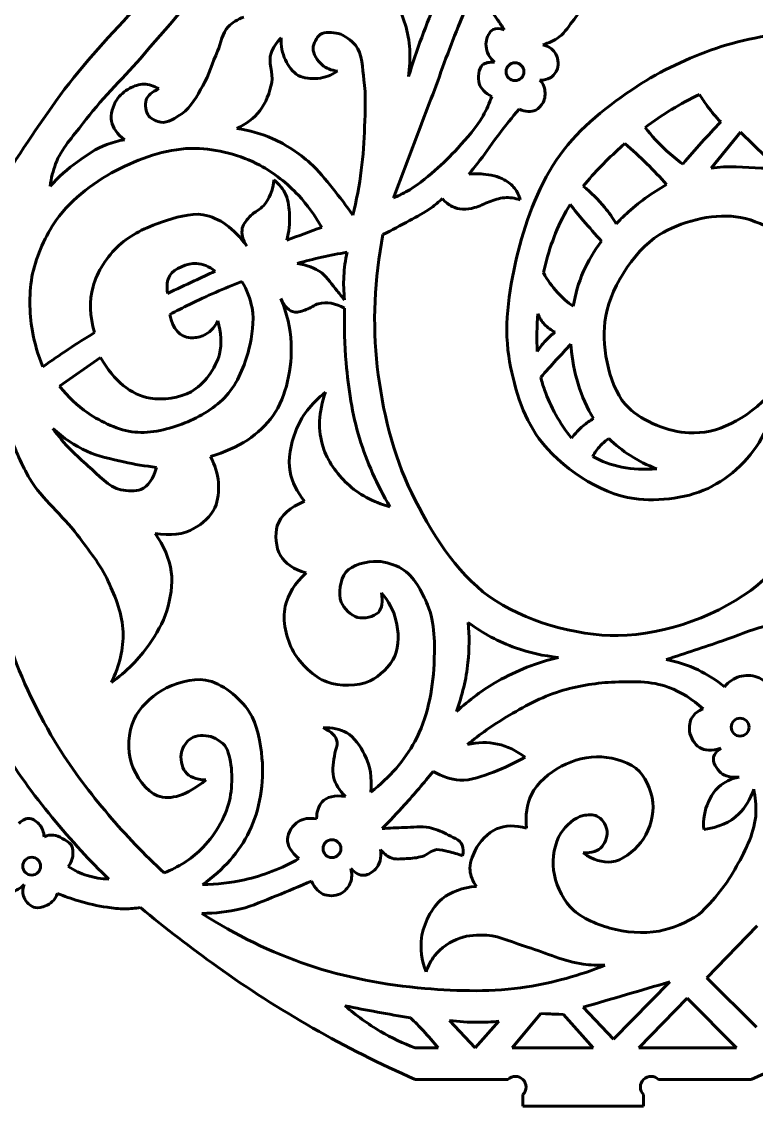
# Model space of a CAD drawing. Header units: millimetres. Extents: x -62 to 553, y -34 to 392.
# Drawn here: x 46.2 to 155.9, y 10.8 to 172.6 of the extents above; entities that cross this region are included whole.
import ezdxf

# ---------------------------------------------------------------- set-up
doc = ezdxf.new("R2010")
doc.units = ezdxf.units.MM
doc.linetypes.add('K5LT32768', pattern=[0])

msp = doc.modelspace()

# ---------------------------------------------------------------- linework, layer by layer
at = {"color": 30, "linetype": 'K5LT32768', "lineweight": 60, "true_color": 0xff8000}
for p, q in [((149.112, 150.772), (153.498, 156.121)), ((153.498, 156.121), (159.176, 150.627)), ((51.834, 118.22), (57.958, 122.524)), ((148.471, 29.96), (155.993, 37.698)), ((134.528, 20.803), (142.954, 29.347)), ((148.471, 29.96), (155.876, 22.572)), ((138.296, 19.492), (145.54, 26.944)), ((152.92, 19.492), (145.54, 26.944)), ((119.401, 19.492), (123.674, 24.609)), ((131.49, 19.492), (127.08, 24.491)), ((130.018, 25.567), (134.528, 20.803)), ((110.051, 23.602), (113.862, 19.492)), ((113.862, 19.492), (117.415, 23.469)), ((104.92, 19.492), (108.364, 19.492)), ((119.401, 19.492), (131.49, 19.492)), ((138.296, 19.492), (152.92, 19.492)), ((118.773, 14.783), (104.926, 14.783)), ((141.263, 14.783), (155.111, 14.783)), ((121.018, 10.783), (121.018, 12.538)), ((139.018, 10.783), (139.018, 12.538)), ((130.018, 10.783), (121.018, 10.783)), ((130.018, 10.783), (139.018, 10.783))]:
    msp.add_line(p, q, dxfattribs=at)
for centre in [(119.827, 165.168), (153.44, 67.36), (92.5, 49.23), (47.669, 46.619)]:
    msp.add_circle(centre, 1.333, dxfattribs=at)
for centre, start, end in [((119.896, 13.66), 315, 135), ((140.141, 13.66), 45, 225)]:
    msp.add_arc(centre, 1.588, start, end, dxfattribs=at)
for points, knots in [([(144.388, 283.534), (144.198, 276.957), (144.6, 270.485), (145.593, 264.117), (147.022, 254.958), (150.056, 245.892), (153.552, 237.288), (156.793, 229.312), (160.974, 221.602), (165.448, 214.234), (171.326, 204.554), (178.597, 195.674), (185.713, 186.831), (193.215, 177.509), (202.62, 169.609), (209.424, 159.838), (215.69, 150.84), (222.155, 141.192), (225.423, 130.876), (228.581, 120.91), (230.131, 109.503), (229.115, 99.125), (228.157, 89.343), (224.743, 79.168), (220.254, 70.327), (216.337, 62.612), (210.869, 55.328), (204.994, 48.914), (199.025, 42.396), (191.85, 36.772), (184.647, 31.602), (175.482, 25.024), (165.637, 19.418), (155.111, 14.783)], [0, 0, 0, 0, 1, 1, 1, 2, 2, 2, 3, 3, 3, 4, 4, 4, 5, 5, 5, 6, 6, 6, 7, 7, 7, 8, 8, 8, 9, 9, 9, 10, 10, 10, 11, 11, 11, 11]), ([(145.184, 248.238), (148.253, 239.037), (151.939, 230.151), (156.241, 221.58), (161.324, 211.453), (167.342, 201.617), (174.075, 192.517), (181.311, 182.739), (189.457, 173.638), (198.514, 165.216)], [0, 0, 0, 0, 1, 1, 1, 2, 2, 2, 3, 3, 3, 3]), ([(95.011, 212.946), (89.093, 203.607), (81.427, 195.362), (74.323, 186.831), (66.662, 177.631), (57.416, 169.609), (50.612, 159.838), (44.346, 150.84), (37.882, 141.192), (34.613, 130.876), (32.388, 123.854), (30.961, 116.116), (30.668, 108.527)], [0, 0, 0, 0, 1, 1, 1, 2, 2, 2, 3, 3, 3, 4, 4, 4, 4]), ([(97.224, 208.08), (94.794, 204.291), (92.228, 200.607), (89.525, 197.029), (85.257, 191.379), (80.316, 186.249), (75.7, 180.869), (71.77, 176.29), (67.864, 171.689), (63.892, 167.146), (61.043, 163.887), (57.871, 160.882), (55.289, 157.417), (53.852, 155.489), (52.069, 153.656), (51.244, 151.426), (50.853, 150.369), (50.58, 149.26), (50.425, 148.098)], [0, 0, 0, 0, 1, 1, 1, 2, 2, 2, 3, 3, 3, 4, 4, 4, 5, 5, 5, 6, 6, 6, 6]), ([(103.921, 164.432), (105.151, 168.373), (106.567, 172.237), (108.168, 176.023), (109.487, 179.143), (110.884, 182.249), (112.504, 185.225), (113.27, 186.634), (114.076, 188.021), (114.921, 189.389)], [0, 0, 0, 0, 1, 1, 1, 2, 2, 2, 3, 3, 3, 3]), ([(101.699, 146.336), (103.565, 151.246), (105.427, 156.157), (107.283, 161.07), (108.643, 164.667), (109.878, 168.316), (111.353, 171.864), (113.214, 176.339), (115.263, 180.735), (117.5, 185.052)], [0, 0, 0, 0, 1, 1, 1, 2, 2, 2, 3, 3, 3, 3]), ([(103.921, 164.432), (104.335, 167.208), (104.17, 169.813), (103.427, 172.247), (102.741, 174.492), (101.571, 176.972), (99.894, 178.545), (98.287, 180.052), (95.866, 181.227), (93.698, 181.618), (91.267, 182.056), (88.391, 181.464), (86.017, 180.542), (84.678, 180.022), (83.549, 178.861), (82.177, 178.443), (81.06, 178.103), (79.621, 177.57), (78.644, 177.982), (77.869, 178.309), (77.221, 178.992), (76.698, 180.03)], [0, 0, 0, 0, 1, 1, 1, 2, 2, 2, 3, 3, 3, 4, 4, 4, 5, 5, 5, 6, 6, 6, 7, 7, 7, 7]), ([(120.228, 173.844), (119.954, 174.854), (119.546, 175.78), (119.006, 176.622), (118.52, 177.377), (118.029, 178.452), (117.228, 178.684), (116.82, 178.802), (116.13, 178.933), (115.841, 178.684), (115.628, 178.5), (115.56, 178.05), (115.485, 177.724), (115.3, 176.917), (115.467, 175.976), (115.734, 175.199), (116.02, 174.366), (116.727, 173.68), (117.228, 172.923), (117.558, 172.425), (117.89, 171.927), (118.223, 171.43)], [0, 0, 0, 0, 1, 1, 1, 2, 2, 2, 3, 3, 3, 4, 4, 4, 5, 5, 5, 6, 6, 6, 7, 7, 7, 7]), ([(132.468, 175.098), (131.763, 175.309), (131.14, 175.331), (130.598, 175.164), (129.744, 174.899), (129.287, 173.7), (128.642, 172.959), (127.897, 172.102), (127.333, 171.02), (126.437, 170.363), (125.722, 169.839), (124.904, 169.448), (123.984, 169.19)], [0, 0, 0, 0, 1, 1, 1, 2, 2, 2, 3, 3, 3, 4, 4, 4, 4]), ([(66.657, 162.589), (65.635, 162.183), (65.003, 161.637), (64.762, 160.95), (64.528, 160.281), (64.714, 159.11), (65.172, 158.544), (65.55, 158.076), (66.358, 157.719), (66.964, 157.622), (67.98, 157.459), (69.19, 158.29), (70.088, 158.902), (71.468, 159.845), (72.344, 161.567), (73.211, 163.05), (74.149, 164.656), (74.67, 166.502), (75.413, 168.222), (75.937, 169.435), (76.122, 170.948), (77, 171.857), (77.616, 172.494), (78.402, 172.982), (79.361, 173.323)], [0, 0, 0, 0, 1, 1, 1, 2, 2, 2, 3, 3, 3, 4, 4, 4, 5, 5, 5, 6, 6, 6, 7, 7, 7, 8, 8, 8, 8]), ([(118.223, 171.43), (117.54, 171.661), (116.982, 171.673), (116.552, 171.466), (115.999, 171.199), (115.617, 170.237), (115.521, 169.581), (115.408, 168.814), (115.694, 167.807), (116.196, 167.163), (116.358, 166.957), (116.547, 166.767), (116.765, 166.594)], [0, 0, 0, 0, 1, 1, 1, 2, 2, 2, 3, 3, 3, 4, 4, 4, 4]), ([(198.514, 165.216), (194.829, 166.979), (191.05, 168.413), (187.178, 169.519), (183.22, 170.649), (179.104, 171.591), (175.012, 171.878), (171.161, 172.148), (167.212, 171.806), (163.362, 171.362), (158.793, 170.835), (154.129, 170.104), (149.795, 168.634), (145.694, 167.243), (141.619, 165.314), (137.997, 162.956), (133.764, 160.2), (129.501, 156.807), (126.568, 152.781), (123.549, 148.636), (121.578, 143.353), (120.301, 138.329), (119.028, 133.323), (118.126, 127.744), (118.9, 122.697), (119.543, 118.504), (120.949, 113.77), (123.398, 110.457), (126.559, 106.18), (132.415, 102.181), (137.628, 101.462), (141.281, 100.957), (145.995, 101.557), (149.278, 103.305), (152.517, 105.029), (155.898, 108.295), (157.242, 111.784), (157.9, 113.493), (158.244, 115.361), (158.274, 117.388)], [0, 0, 0, 0, 1, 1, 1, 2, 2, 2, 3, 3, 3, 4, 4, 4, 5, 5, 5, 6, 6, 6, 7, 7, 7, 8, 8, 8, 9, 9, 9, 10, 10, 10, 11, 11, 11, 12, 12, 12, 13, 13, 13, 13]), ([(84.929, 170.24), (84.212, 169.524), (83.703, 168.749), (83.401, 167.914), (82.928, 166.609), (83.759, 164.958), (83.503, 163.562), (83.232, 162.083), (82.632, 160.478), (81.711, 159.312), (80.85, 158.222), (79.707, 157.352), (78.28, 156.7)], [0, 0, 0, 0, 1, 1, 1, 2, 2, 2, 3, 3, 3, 4, 4, 4, 4]), ([(84.929, 170.24), (84.865, 169.011), (85.071, 167.908), (85.546, 166.931), (85.972, 166.056), (86.653, 165.069), (87.473, 164.61), (88.274, 164.162), (89.439, 164.079), (90.386, 164.166), (91.401, 164.259), (92.389, 164.621), (93.35, 165.252)], [0, 0, 0, 0, 1, 1, 1, 2, 2, 2, 3, 3, 3, 4, 4, 4, 4]), ([(93.35, 165.252), (92.401, 165.368), (91.627, 165.681), (91.028, 166.191), (90.354, 166.764), (89.633, 167.833), (89.67, 168.66), (89.701, 169.341), (90.205, 170.323), (90.757, 170.71), (91.398, 171.159), (92.624, 171.069), (93.448, 170.858), (94.392, 170.616), (95.364, 169.841), (95.992, 169.104), (97.072, 167.836), (97.022, 165.686), (97.276, 163.943), (97.608, 161.661), (97.449, 159.298), (97.375, 156.98), (97.305, 154.804), (97.161, 152.619), (96.881, 150.461), (96.588, 148.205), (96.168, 145.966), (95.621, 143.744)], [0, 0, 0, 0, 1, 1, 1, 2, 2, 2, 3, 3, 3, 4, 4, 4, 5, 5, 5, 6, 6, 6, 7, 7, 7, 8, 8, 8, 9, 9, 9, 9]), ([(123.984, 169.19), (124.823, 168.949), (125.427, 168.558), (125.797, 168.016), (126.216, 167.403), (126.4, 166.307), (126.153, 165.598), (125.979, 165.099), (125.55, 164.523), (125.086, 164.247), (124.665, 163.997), (124.156, 163.89), (123.557, 163.927)], [0, 0, 0, 0, 1, 1, 1, 2, 2, 2, 3, 3, 3, 4, 4, 4, 4]), ([(116.765, 166.594), (115.982, 166.632), (115.389, 166.49), (114.987, 166.167), (114.368, 165.67), (114.234, 164.188), (114.49, 163.394), (114.734, 162.635), (115.362, 161.995), (116.374, 161.473)], [0, 0, 0, 0, 1, 1, 1, 2, 2, 2, 3, 3, 3, 3]), ([(123.557, 163.927), (123.93, 163.476), (124.167, 163.002), (124.268, 162.505), (124.394, 161.888), (124.316, 161.096), (124.019, 160.549), (123.785, 160.116), (123.343, 159.661), (122.917, 159.447), (122.236, 159.103), (121.407, 159.151), (120.428, 159.589)], [0, 0, 0, 0, 1, 1, 1, 2, 2, 2, 3, 3, 3, 4, 4, 4, 4]), ([(61.536, 155.011), (60.423, 155.844), (59.775, 156.766), (59.591, 157.776), (59.413, 158.752), (59.794, 160.077), (60.359, 160.95), (60.81, 161.649), (61.554, 162.294), (62.304, 162.691), (62.933, 163.025), (63.706, 163.306), (64.404, 163.306), (65.158, 163.306), (65.909, 163.067), (66.657, 162.589)], [0, 0, 0, 0, 1, 1, 1, 2, 2, 2, 3, 3, 3, 4, 4, 4, 5, 5, 5, 5]), ([(116.374, 161.473), (116.009, 160.466), (115.57, 159.503), (115.059, 158.584), (114.072, 156.814), (112.651, 155.274), (111.28, 153.769), (110.205, 152.588), (109.06, 151.45), (107.848, 150.411), (106.493, 149.249), (105.09, 148.085), (103.527, 147.225), (102.935, 146.9), (102.326, 146.604), (101.699, 146.336)], [0, 0, 0, 0, 1, 1, 1, 2, 2, 2, 3, 3, 3, 4, 4, 4, 5, 5, 5, 5]), ([(150.544, 157.66), (149.844, 158.398), (149.191, 159.173), (148.586, 159.983), (148.155, 160.56), (147.748, 161.155), (147.366, 161.768)], [0, 0, 0, 0, 1, 1, 1, 2, 2, 2, 2]), ([(120.428, 159.589), (119.403, 158.366), (118.408, 157.122), (117.441, 155.855), (116.463, 154.574), (115.588, 153.214), (114.596, 151.944), (114.052, 151.246), (113.495, 150.559), (112.925, 149.881)], [0, 0, 0, 0, 1, 1, 1, 2, 2, 2, 3, 3, 3, 3]), ([(144.869, 151.388), (145.792, 152.476), (146.732, 153.549), (147.69, 154.607), (148.625, 155.639), (149.576, 156.657), (150.544, 157.66)], [0, 0, 0, 0, 1, 1, 1, 2, 2, 2, 2]), ([(78.28, 156.7), (80.178, 156.419), (81.97, 155.907), (83.657, 155.164), (85.666, 154.28), (87.595, 152.993), (89.238, 151.529), (90.491, 150.413), (91.546, 149.048), (92.618, 147.74), (93.672, 146.452), (94.674, 145.12), (95.621, 143.744)], [0, 0, 0, 0, 1, 1, 1, 2, 2, 2, 3, 3, 3, 4, 4, 4, 4]), ([(139.24, 156.859), (140.219, 155.604), (141.287, 154.444), (142.446, 153.379), (143.214, 152.673), (144.022, 152.01), (144.869, 151.388)], [0, 0, 0, 0, 1, 1, 1, 2, 2, 2, 2]), ([(90.965, 141.928), (89.991, 143.704), (88.83, 145.297), (87.494, 146.721), (85.845, 148.477), (83.834, 150.076), (81.73, 151.198), (78.862, 152.728), (75.314, 153.665), (72.108, 153.723), (68.391, 153.791), (64.327, 152.444), (60.961, 150.77), (57.352, 148.975), (53.644, 146.286), (51.339, 143.005), (49.717, 140.697), (48.404, 137.827), (47.814, 135.05), (47.232, 132.311), (47.289, 129.258), (47.774, 126.468), (48.089, 124.66), (48.613, 122.882), (49.346, 121.133)], [0, 0, 0, 0, 1, 1, 1, 2, 2, 2, 3, 3, 3, 4, 4, 4, 5, 5, 5, 6, 6, 6, 7, 7, 7, 8, 8, 8, 8]), ([(50.425, 148.098), (51.682, 149.459), (53.048, 150.671), (54.521, 151.734), (55.88, 152.714), (57.31, 153.709), (58.874, 154.294), (59.728, 154.613), (60.615, 154.852), (61.536, 155.011)], [0, 0, 0, 0, 1, 1, 1, 2, 2, 2, 3, 3, 3, 3]), ([(130.018, 148.074), (131.684, 150.153), (133.619, 152.081), (135.557, 153.841), (135.778, 154.041), (136.001, 154.24), (136.227, 154.437)], [0, 0, 0, 0, 1, 1, 1, 2, 2, 2, 2]), ([(136.227, 154.437), (137.365, 153.47), (138.464, 152.465), (139.526, 151.421), (140.539, 150.425), (141.517, 149.393), (142.461, 148.327)], [0, 0, 0, 0, 1, 1, 1, 2, 2, 2, 2]), ([(149.112, 150.772), (151.51, 151.178), (154.124, 150.908), (156.613, 150.772), (157.458, 150.726), (158.314, 150.681), (159.176, 150.627)], [0, 0, 0, 0, 1, 1, 1, 2, 2, 2, 2]), ([(79.785, 139.139), (79.162, 140.099), (78.94, 140.988), (79.118, 141.806), (79.267, 142.491), (79.889, 143.158), (80.404, 143.712), (80.944, 144.293), (81.8, 144.602), (82.309, 145.189), (83.184, 146.197), (83.686, 147.485), (83.815, 149.051)], [0, 0, 0, 0, 1, 1, 1, 2, 2, 2, 3, 3, 3, 4, 4, 4, 4]), ([(85.772, 140.007), (86.092, 141.275), (86.222, 142.52), (86.16, 143.767), (86.109, 144.772), (86.045, 145.874), (85.636, 146.768), (85.244, 147.626), (84.637, 148.377), (83.815, 149.051)], [0, 0, 0, 0, 1, 1, 1, 2, 2, 2, 3, 3, 3, 3]), ([(112.925, 149.881), (113.646, 149.958), (114.357, 149.962), (115.059, 149.892), (116.134, 149.785), (117.297, 149.589), (118.219, 149.053), (118.788, 148.722), (119.372, 148.287), (119.775, 147.769), (120.159, 147.275), (120.439, 146.698), (120.615, 146.04)], [0, 0, 0, 0, 1, 1, 1, 2, 2, 2, 3, 3, 3, 4, 4, 4, 4]), ([(130.018, 148.074), (131.203, 147.122), (132.271, 146.069), (133.22, 144.916), (133.851, 144.151), (134.429, 143.341), (134.955, 142.486)], [0, 0, 0, 0, 1, 1, 1, 2, 2, 2, 2]), ([(134.955, 142.486), (135.444, 143.001), (135.945, 143.493), (136.45, 143.959), (138.201, 145.573), (140.257, 147.107), (142.461, 148.327)], [0, 0, 0, 0, 1, 1, 1, 2, 2, 2, 2]), ([(100.119, 140.879), (101.453, 141.539), (102.77, 142.23), (104.07, 142.953), (105.169, 143.565), (106.32, 144.111), (107.33, 144.855), (107.906, 145.28), (108.458, 145.741), (108.984, 146.238)], [0, 0, 0, 0, 1, 1, 1, 2, 2, 2, 3, 3, 3, 3]), ([(120.615, 146.04), (119.814, 146.306), (119.024, 146.413), (118.244, 146.361), (117.477, 146.31), (116.715, 145.992), (115.972, 145.744), (115.234, 145.497), (114.551, 145.065), (113.799, 144.879), (113.215, 144.735), (112.589, 144.585), (111.997, 144.632), (111.48, 144.674), (110.932, 144.825), (110.466, 145.052), (109.909, 145.323), (109.415, 145.718), (108.984, 146.238)], [0, 0, 0, 0, 1, 1, 1, 2, 2, 2, 3, 3, 3, 4, 4, 4, 5, 5, 5, 6, 6, 6, 6]), ([(57.033, 126.226), (56.331, 128.681), (56.265, 130.968), (56.825, 133.089), (57.414, 135.322), (58.979, 137.631), (60.683, 139.234), (62.391, 140.84), (64.8, 141.948), (67.066, 142.712), (69.027, 143.372), (71.352, 144.138), (73.259, 143.807), (75.691, 143.385), (77.866, 141.829), (79.785, 139.139)], [0, 0, 0, 0, 1, 1, 1, 2, 2, 2, 3, 3, 3, 4, 4, 4, 5, 5, 5, 5]), ([(124.079, 135.184), (124.786, 138.416), (125.907, 141.587), (127.464, 144.344), (127.652, 144.678), (127.85, 145.008), (128.056, 145.336)], [0, 0, 0, 0, 1, 1, 1, 2, 2, 2, 2]), ([(128.056, 145.336), (128.697, 144.532), (129.351, 143.74), (130.018, 142.958), (130.906, 141.917), (131.817, 140.895), (132.751, 139.892)], [0, 0, 0, 0, 1, 1, 1, 2, 2, 2, 2]), ([(100.119, 140.879), (98.822, 134.181), (98.539, 127.596), (99.271, 121.125), (99.994, 114.736), (101.592, 108.028), (104.408, 102.289), (107.186, 96.627), (110.993, 90.415), (115.967, 86.878), (121.164, 83.18), (128.863, 80.959), (135.231, 81.027), (142.241, 81.102), (150.653, 84.144), (156.065, 88.59), (161.004, 92.647), (164.817, 99.377), (167.053, 105.571), (169.06, 111.134), (170.529, 117.791), (169.621, 123.551), (168.861, 128.376), (166.971, 134.091), (163.628, 137.536), (160.905, 140.341), (156.605, 143.047), (152.783, 143.529), (149.163, 143.985), (144.422, 142.767), (141.367, 140.818), (137.377, 138.272), (133.763, 132.478), (133.233, 127.832), (132.772, 123.791), (133.924, 117.775), (136.801, 114.989), (138.899, 112.957), (142.829, 111.42), (145.791, 111.279), (150.023, 111.078), (154.184, 113.114), (158.274, 117.388)], [0, 0, 0, 0, 1, 1, 1, 2, 2, 2, 3, 3, 3, 4, 4, 4, 5, 5, 5, 6, 6, 6, 7, 7, 7, 8, 8, 8, 9, 9, 9, 10, 10, 10, 11, 11, 11, 12, 12, 12, 13, 13, 13, 14, 14, 14, 14]), ([(128.516, 130.164), (128.834, 131.957), (129.34, 133.712), (130.018, 135.288), (130.702, 136.879), (131.652, 138.436), (132.751, 139.892)], [0, 0, 0, 0, 1, 1, 1, 2, 2, 2, 2]), ([(94.386, 131.131), (94.251, 132.312), (94.213, 133.489), (94.271, 134.661), (94.331, 135.854), (94.491, 137.042), (94.752, 138.224)], [0, 0, 0, 0, 1, 1, 1, 2, 2, 2, 2]), ([(75.058, 135.406), (74.122, 136.117), (73.187, 136.496), (72.254, 136.543), (70.938, 136.609), (68.948, 135.812), (68.315, 134.758), (67.898, 134.062), (67.777, 133.166), (67.952, 132.07)], [0, 0, 0, 0, 1, 1, 1, 2, 2, 2, 3, 3, 3, 3]), ([(87.309, 136.553), (88.719, 136.35), (89.938, 135.875), (90.965, 135.129), (91.89, 134.457), (92.51, 133.348), (93.273, 132.45), (93.646, 132.011), (94.017, 131.572), (94.386, 131.131)], [0, 0, 0, 0, 1, 1, 1, 2, 2, 2, 3, 3, 3, 3]), ([(67.952, 132.07), (69.277, 132.701), (70.607, 133.321), (71.933, 133.946), (72.973, 134.435), (74.014, 134.923), (75.058, 135.406)], [0, 0, 0, 0, 1, 1, 1, 2, 2, 2, 2]), ([(124.079, 135.184), (124.666, 134.088), (125.368, 133.095), (126.185, 132.206), (126.879, 131.45), (127.656, 130.77), (128.516, 130.164)], [0, 0, 0, 0, 1, 1, 1, 2, 2, 2, 2]), ([(79.061, 133.853), (79.811, 132.58), (80.312, 131.267), (80.565, 129.914), (80.934, 127.942), (80.579, 125.709), (80.09, 123.74), (79.487, 121.309), (78.392, 118.696), (76.766, 116.854), (75.181, 115.058), (72.793, 113.669), (70.533, 112.758), (68.229, 111.83), (65.474, 111.141), (63.054, 111.393), (60.647, 111.644), (58.1, 112.851), (56.049, 114.242), (54.477, 115.309), (53.073, 116.634), (51.834, 118.22)], [0, 0, 0, 0, 1, 1, 1, 2, 2, 2, 3, 3, 3, 4, 4, 4, 5, 5, 5, 6, 6, 6, 7, 7, 7, 7]), ([(68.285, 128.927), (69.263, 129.454), (70.25, 129.962), (71.246, 130.448), (73.79, 131.689), (76.403, 132.834), (79.061, 133.853)], [0, 0, 0, 0, 1, 1, 1, 2, 2, 2, 2]), ([(84.872, 131.322), (85.788, 129.105), (86.301, 126.892), (86.41, 124.682), (86.589, 121.064), (85.709, 116.68), (83.703, 113.855), (81.697, 111.029), (78.586, 108.987), (74.372, 107.729)], [0, 0, 0, 0, 1, 1, 1, 2, 2, 2, 3, 3, 3, 3]), ([(84.872, 131.322), (85.402, 130.107), (86.089, 129.434), (86.934, 129.302), (87.452, 129.222), (88.109, 129.489), (88.665, 129.673), (89.296, 129.883), (89.855, 130.385), (90.479, 130.539), (91.711, 130.844), (93.016, 130.624), (94.395, 129.88)], [0, 0, 0, 0, 1, 1, 1, 2, 2, 2, 3, 3, 3, 4, 4, 4, 4]), ([(101.147, 100.256), (99.214, 103.529), (97.704, 106.932), (96.617, 110.464), (95.505, 114.075), (94.947, 117.923), (94.61, 121.704), (94.368, 124.412), (94.296, 127.137), (94.395, 129.88)], [0, 0, 0, 0, 1, 1, 1, 2, 2, 2, 3, 3, 3, 3]), ([(75.455, 127.988), (75.98, 126.201), (76.061, 124.549), (75.697, 123.034), (75.183, 120.89), (73.372, 118.488), (71.486, 117.419), (69.82, 116.474), (67.228, 116.14), (65.36, 116.462), (62.478, 116.957), (60.011, 118.978), (57.958, 122.524)], [0, 0, 0, 0, 1, 1, 1, 2, 2, 2, 3, 3, 3, 4, 4, 4, 4]), ([(68.285, 128.927), (68.777, 126.712), (69.803, 125.557), (71.362, 125.465), (71.919, 125.432), (72.68, 125.539), (73.239, 125.773), (74.159, 126.157), (74.898, 126.895), (75.455, 127.988)], [0, 0, 0, 0, 1, 1, 1, 2, 2, 2, 3, 3, 3, 3]), ([(125.82, 126.298), (125.196, 126.599), (124.665, 126.986), (124.227, 127.46), (123.807, 127.913), (123.473, 128.445), (123.223, 129.056)], [0, 0, 0, 0, 1, 1, 1, 2, 2, 2, 2]), ([(123.155, 123.406), (123.579, 124.09), (124.069, 124.712), (124.625, 125.27), (124.994, 125.64), (125.392, 125.983), (125.82, 126.298)], [0, 0, 0, 0, 1, 1, 1, 2, 2, 2, 2]), ([(123.681, 119.583), (124.443, 120.444), (125.212, 121.3), (125.985, 122.15), (126.704, 122.94), (127.428, 123.726), (128.157, 124.507)], [0, 0, 0, 0, 1, 1, 1, 2, 2, 2, 2]), ([(131.55, 113.402), (129.625, 116.565), (128.477, 120.518), (128.192, 124.002), (128.178, 124.169), (128.167, 124.338), (128.157, 124.507)], [0, 0, 0, 0, 1, 1, 1, 2, 2, 2, 2]), ([(128.278, 110.499), (126.509, 112.594), (125.124, 115.266), (124.243, 117.671), (124.017, 118.287), (123.832, 118.927), (123.681, 119.583)], [0, 0, 0, 0, 1, 1, 1, 2, 2, 2, 2]), ([(88.416, 101.059), (87.264, 102.461), (86.538, 103.933), (86.237, 105.475), (85.869, 107.359), (86.349, 109.625), (87.04, 111.439), (87.89, 113.672), (89.381, 115.641), (91.513, 117.345)], [0, 0, 0, 0, 1, 1, 1, 2, 2, 2, 3, 3, 3, 3]), ([(91.513, 117.345), (90.493, 114.36), (90.378, 111.626), (91.169, 109.145), (91.799, 107.169), (93.239, 105.143), (94.782, 103.697), (96.489, 102.096), (98.611, 100.949), (101.147, 100.256)], [0, 0, 0, 0, 1, 1, 1, 2, 2, 2, 3, 3, 3, 3]), ([(128.278, 110.499), (128.796, 111.18), (129.376, 111.79), (130.018, 112.327), (130.495, 112.725), (131.005, 113.084), (131.55, 113.402)], [0, 0, 0, 0, 1, 1, 1, 2, 2, 2, 2]), ([(50.83, 111.927), (51.666, 110.78), (52.574, 109.701), (53.552, 108.69), (54.36, 107.856), (55.233, 107.077), (56.121, 106.327), (57.654, 105.032), (59.118, 103.15), (61.001, 102.782), (61.932, 102.601), (63.167, 102.478), (63.981, 102.834), (65.078, 103.314), (65.849, 104.41), (66.292, 106.122)], [0, 0, 0, 0, 1, 1, 1, 2, 2, 2, 3, 3, 3, 4, 4, 4, 5, 5, 5, 5]), ([(66.292, 106.122), (64.646, 106.31), (63.019, 106.584), (61.412, 106.944), (59.554, 107.36), (57.629, 107.75), (55.915, 108.536), (54.085, 109.375), (52.39, 110.506), (50.83, 111.927)], [0, 0, 0, 0, 1, 1, 1, 2, 2, 2, 3, 3, 3, 3]), ([(59.563, 74.015), (60.794, 76.55), (61.376, 79.067), (61.309, 81.566), (61.242, 84.102), (60.186, 86.763), (59.1, 89.118), (57.951, 91.612), (56.128, 93.824), (54.477, 96.053), (52.304, 98.987), (49.227, 101.305), (47.388, 104.426), (46.189, 106.461), (45.213, 108.636), (44.46, 110.951)], [0, 0, 0, 0, 1, 1, 1, 2, 2, 2, 3, 3, 3, 4, 4, 4, 5, 5, 5, 5]), ([(131.428, 107.761), (131.751, 108.357), (132.137, 108.895), (132.587, 109.374), (132.96, 109.771), (133.376, 110.128), (133.835, 110.446)], [0, 0, 0, 0, 1, 1, 1, 2, 2, 2, 2]), ([(39.066, 106.841), (39.306, 102.897), (39.762, 98.993), (40.432, 95.129), (41.333, 89.938), (42.533, 84.717), (44.297, 79.769), (46.192, 74.451), (48.649, 69.206), (51.63, 64.409), (53.834, 60.863), (56.417, 57.495), (59.122, 54.301), (61.707, 51.248), (64.482, 48.354), (67.446, 45.62)], [0, 0, 0, 0, 1, 1, 1, 2, 2, 2, 3, 3, 3, 4, 4, 4, 5, 5, 5, 5]), ([(74.372, 107.729), (75.056, 106.463), (75.445, 105.174), (75.539, 103.861), (75.627, 102.632), (75.532, 101.195), (75.026, 100.111), (74.442, 98.863), (73.146, 97.701), (71.943, 97.029), (70.313, 96.119), (68.361, 95.862), (66.087, 96.258)], [0, 0, 0, 0, 1, 1, 1, 2, 2, 2, 3, 3, 3, 4, 4, 4, 4]), ([(88.627, 90.37), (86.783, 90.898), (85.509, 91.765), (84.803, 92.973), (84.126, 94.132), (83.937, 96.132), (84.344, 97.389), (84.847, 98.94), (86.205, 100.164), (88.416, 101.059)], [0, 0, 0, 0, 1, 1, 1, 2, 2, 2, 3, 3, 3, 3]), ([(31.313, 95.959), (32.625, 87.17), (35.776, 78.218), (39.782, 70.327), (43.7, 62.612), (49.167, 55.328), (55.042, 48.914), (56.372, 47.462), (57.761, 46.055), (59.197, 44.687)], [0, 0, 0, 0, 1, 1, 1, 2, 2, 2, 3, 3, 3, 3]), ([(66.087, 96.258), (67.424, 94.434), (68.229, 92.534), (68.501, 90.556), (68.761, 88.674), (68.41, 86.543), (67.834, 84.7), (67.283, 82.939), (66.271, 81.243), (65.214, 79.717), (63.705, 77.541), (61.822, 75.64), (59.563, 74.015)], [0, 0, 0, 0, 1, 1, 1, 2, 2, 2, 3, 3, 3, 4, 4, 4, 4]), ([(98.328, 57.682), (101.14, 59.872), (103.322, 62.388), (104.875, 65.233), (106.719, 68.61), (107.576, 72.857), (107.742, 76.75), (107.867, 79.667), (107.911, 82.952), (106.787, 85.591), (105.946, 87.563), (104.735, 89.927), (102.916, 90.991), (101.889, 91.592), (100.521, 92.051), (99.332, 92.09), (97.73, 92.142), (95.435, 91.601), (94.553, 90.465), (93.767, 89.454), (93.353, 87.242), (93.884, 86.021), (94.278, 85.112), (95.37, 83.964), (96.321, 83.727), (97.23, 83.5), (98.84, 83.822), (99.427, 84.492), (99.969, 85.11), (100.128, 86.082), (99.905, 87.407)], [0, 0, 0, 0, 1, 1, 1, 2, 2, 2, 3, 3, 3, 4, 4, 4, 5, 5, 5, 6, 6, 6, 7, 7, 7, 8, 8, 8, 9, 9, 9, 10, 10, 10, 10]), ([(99.905, 87.407), (100.976, 86.134), (101.693, 84.78), (102.056, 83.345), (102.482, 81.657), (102.544, 79.476), (101.864, 77.945), (101.209, 76.469), (99.638, 74.961), (98.185, 74.265), (96.383, 73.401), (93.611, 73.438), (91.733, 74.121), (89.783, 74.831), (87.802, 76.772), (86.763, 78.614), (85.693, 80.51), (85.052, 83.306), (85.52, 85.4), (85.919, 87.178), (86.954, 88.835), (88.627, 90.37)], [0, 0, 0, 0, 1, 1, 1, 2, 2, 2, 3, 3, 3, 4, 4, 4, 5, 5, 5, 6, 6, 6, 7, 7, 7, 7]), ([(112.849, 82.966), (113.03, 80.956), (113.015, 78.971), (112.805, 77.008), (112.539, 74.526), (111.961, 72.08), (111.071, 69.673)], [0, 0, 0, 0, 1, 1, 1, 2, 2, 2, 2]), ([(126.32, 77.764), (124.093, 77.988), (121.959, 78.462), (119.918, 79.187), (117.423, 80.072), (115.067, 81.332), (112.849, 82.966)], [0, 0, 0, 0, 1, 1, 1, 2, 2, 2, 2]), ([(142.411, 77.433), (145.217, 78.36), (148.02, 79.299), (150.819, 80.249), (152.895, 80.954), (154.926, 81.854), (157.043, 82.383), (160.027, 83.13), (163.194, 83.694), (166.245, 83.539), (168.566, 83.422), (171.227, 83.397), (173.181, 82.25), (174.383, 81.544), (175.747, 80.53), (176.382, 79.316), (176.949, 78.23), (177.271, 76.706), (177.048, 75.492), (176.882, 74.584), (176.493, 73.422), (175.804, 72.869), (175.199, 72.385), (174.104, 72.025), (173.358, 72.158), (172.588, 72.296), (171.597, 73.101), (171.269, 73.758), (170.769, 74.76), (171.252, 76.157), (172.336, 77.626)], [0, 0, 0, 0, 1, 1, 1, 2, 2, 2, 3, 3, 3, 4, 4, 4, 5, 5, 5, 6, 6, 6, 7, 7, 7, 8, 8, 8, 9, 9, 9, 10, 10, 10, 10]), ([(111.071, 69.673), (112.99, 71.439), (115.05, 72.951), (117.251, 74.208), (120.047, 75.805), (123.07, 76.99), (126.32, 77.764)], [0, 0, 0, 0, 1, 1, 1, 2, 2, 2, 2]), ([(151.086, 73.388), (149.86, 74.393), (148.553, 75.227), (147.165, 75.889), (145.674, 76.601), (144.089, 77.116), (142.411, 77.433)], [0, 0, 0, 0, 1, 1, 1, 2, 2, 2, 2]), ([(73.164, 43.874), (76.34, 46.107), (78.672, 48.745), (80.16, 51.788), (81.726, 54.991), (82.404, 59.138), (82.053, 62.742), (81.827, 65.055), (81.397, 67.748), (80.16, 69.623), (78.759, 71.748), (76.044, 74.002), (73.623, 74.383), (71.611, 74.699), (68.931, 73.933), (67.085, 72.835), (65.446, 71.86), (63.737, 70.228), (62.956, 68.534), (62.091, 66.656), (61.904, 63.886), (62.555, 61.939), (63.164, 60.112), (64.856, 57.718), (66.454, 57.121), (68.414, 56.391), (70.821, 57.178), (73.677, 59.483)], [0, 0, 0, 0, 1, 1, 1, 2, 2, 2, 3, 3, 3, 4, 4, 4, 5, 5, 5, 6, 6, 6, 7, 7, 7, 8, 8, 8, 9, 9, 9, 9]), ([(157.569, 70.301), (158.179, 71.359), (158.354, 72.265), (158.094, 73.018), (157.831, 73.781), (156.79, 74.535), (155.964, 74.84), (155.191, 75.125), (154.142, 75.131), (153.34, 74.901), (152.511, 74.664), (151.759, 74.16), (151.086, 73.388)], [0, 0, 0, 0, 1, 1, 1, 2, 2, 2, 3, 3, 3, 4, 4, 4, 4]), ([(147.932, 70.093), (146.347, 71.525), (144.64, 72.592), (142.81, 73.293), (140.2, 74.293), (137.075, 74.2), (134.232, 74.062), (131.657, 73.937), (129.009, 73.482), (126.55, 72.717), (123.751, 71.847), (121.078, 70.391), (118.547, 68.876), (116.517, 67.661), (114.575, 66.295), (112.722, 64.779)], [0, 0, 0, 0, 1, 1, 1, 2, 2, 2, 3, 3, 3, 4, 4, 4, 5, 5, 5, 5]), ([(150.556, 64.203), (149.217, 63.784), (148.15, 63.827), (147.355, 64.331), (146.65, 64.778), (145.99, 65.883), (145.883, 66.764), (145.805, 67.409), (145.929, 68.258), (146.267, 68.812), (146.608, 69.37), (147.163, 69.797), (147.932, 70.093)], [0, 0, 0, 0, 1, 1, 1, 2, 2, 2, 3, 3, 3, 4, 4, 4, 4]), ([(91.207, 67.24), (92.557, 67.311), (93.72, 67.072), (94.696, 66.523), (95.849, 65.873), (96.759, 64.484), (97.372, 63.273), (98.198, 61.641), (98.516, 59.778), (98.328, 57.682)], [0, 0, 0, 0, 1, 1, 1, 2, 2, 2, 3, 3, 3, 3]), ([(94.505, 57.013), (93.596, 57.904), (93.007, 58.876), (92.737, 59.928), (92.456, 61.02), (92.751, 62.3), (92.928, 63.464), (93.013, 64.025), (93.338, 64.635), (93.262, 65.137), (93.132, 66.002), (92.447, 66.703), (91.207, 67.24)], [0, 0, 0, 0, 1, 1, 1, 2, 2, 2, 3, 3, 3, 4, 4, 4, 4]), ([(67.446, 45.62), (69.589, 46.47), (71.414, 47.627), (72.92, 49.092), (74.884, 51.001), (76.575, 53.753), (77.187, 56.387), (77.734, 58.74), (77.686, 61.839), (76.887, 63.931), (76.533, 64.858), (75.346, 65.684), (74.391, 65.955), (73.52, 66.202), (72.221, 66.163), (71.471, 65.689), (70.831, 65.286), (70.229, 64.386), (70.039, 63.641), (69.813, 62.756), (70.052, 61.41), (70.581, 60.722), (71.174, 59.949), (72.158, 59.533), (73.677, 59.483)], [0, 0, 0, 0, 1, 1, 1, 2, 2, 2, 3, 3, 3, 4, 4, 4, 5, 5, 5, 6, 6, 6, 7, 7, 7, 8, 8, 8, 8]), ([(112.722, 64.779), (114.287, 65.128), (115.781, 65.149), (117.203, 64.843), (118.666, 64.528), (120.053, 63.867), (121.364, 62.858)], [0, 0, 0, 0, 1, 1, 1, 2, 2, 2, 2]), ([(153.309, 59.914), (152.121, 59.791), (151.203, 60.005), (150.556, 60.554), (149.973, 61.049), (149.296, 62.155), (149.468, 62.858), (149.585, 63.336), (149.947, 63.784), (150.556, 64.203)], [0, 0, 0, 0, 1, 1, 1, 2, 2, 2, 3, 3, 3, 3]), ([(107.599, 60.74), (108.911, 59.982), (110.237, 59.556), (111.576, 59.463), (113.235, 59.347), (114.992, 60.087), (116.614, 60.648), (118.256, 61.215), (119.801, 62.074), (121.364, 62.858)], [0, 0, 0, 0, 1, 1, 1, 2, 2, 2, 3, 3, 3, 3]), ([(130.018, 48.589), (131.505, 47.561), (132.912, 47.113), (134.238, 47.245), (135.801, 47.4), (137.563, 48.837), (138.592, 50.126), (139.701, 51.515), (140.472, 53.678), (140.448, 55.439), (140.424, 57.221), (139.61, 59.509), (138.4, 60.753), (137.115, 62.071), (134.684, 62.789), (132.766, 62.929), (130.803, 63.073), (128.5, 62.463), (126.748, 61.521), (125.002, 60.582), (123.097, 59.047), (122.267, 57.296), (121.587, 55.861), (121.353, 54.197), (121.563, 52.302)], [0, 0, 0, 0, 1, 1, 1, 2, 2, 2, 3, 3, 3, 4, 4, 4, 5, 5, 5, 6, 6, 6, 7, 7, 7, 8, 8, 8, 8]), ([(100.001, 52.234), (101.141, 53.39), (102.256, 54.568), (103.346, 55.77), (104.81, 57.385), (106.228, 59.042), (107.599, 60.74)], [0, 0, 0, 0, 1, 1, 1, 2, 2, 2, 2]), ([(147.996, 52.103), (147.898, 53.604), (148.133, 54.97), (148.7, 56.201), (149.07, 57.005), (149.589, 57.852), (150.236, 58.441), (151.048, 59.18), (152.072, 59.671), (153.309, 59.914)], [0, 0, 0, 0, 1, 1, 1, 2, 2, 2, 3, 3, 3, 3]), ([(90.204, 53.668), (90.222, 54.786), (90.493, 55.63), (91.016, 56.2), (91.721, 56.968), (92.884, 57.239), (94.505, 57.013)], [0, 0, 0, 0, 1, 1, 1, 2, 2, 2, 2]), ([(147.279, 39.406), (149.598, 41.56), (151.479, 43.957), (152.92, 46.597), (154.256, 49.043), (155.699, 51.797), (155.797, 54.562), (155.838, 55.722), (155.727, 56.902), (155.465, 58.102)], [0, 0, 0, 0, 1, 1, 1, 2, 2, 2, 3, 3, 3, 3]), ([(155.465, 58.102), (154.972, 56.59), (154.232, 55.359), (153.245, 54.408), (151.932, 53.143), (150.183, 52.375), (147.996, 52.103)], [0, 0, 0, 0, 1, 1, 1, 2, 2, 2, 2]), ([(45.731, 52.984), (46.311, 53.526), (46.865, 53.774), (47.396, 53.727), (47.915, 53.681), (48.528, 53.185), (48.883, 52.746), (49.256, 52.285), (49.474, 51.7), (49.537, 50.992)], [0, 0, 0, 0, 1, 1, 1, 2, 2, 2, 3, 3, 3, 3]), ([(87.575, 47.742), (86.392, 48.72), (85.818, 49.691), (85.855, 50.657), (85.888, 51.538), (86.685, 52.797), (87.48, 53.285), (88.187, 53.72), (89.095, 53.847), (90.204, 53.668)], [0, 0, 0, 0, 1, 1, 1, 2, 2, 2, 3, 3, 3, 3]), ([(130.018, 48.589), (131.312, 48.574), (132.249, 48.894), (132.83, 49.549), (133.349, 50.135), (133.694, 51.33), (133.534, 52.11), (133.385, 52.836), (132.734, 53.781), (132.062, 54.095), (131.505, 54.354), (130.652, 54.281), (130.018, 54.159), (128.703, 53.904), (127.435, 52.63), (126.684, 51.534), (125.691, 50.085), (125.412, 47.802), (125.596, 46.028), (125.791, 44.145), (126.778, 41.992), (128.029, 40.587), (129.447, 38.994), (131.871, 38.008), (133.982, 37.386), (136.286, 36.707), (138.989, 36.503), (141.344, 36.938), (143.397, 37.317), (145.375, 38.14), (147.279, 39.406)], [0, 0, 0, 0, 1, 1, 1, 2, 2, 2, 3, 3, 3, 4, 4, 4, 5, 5, 5, 6, 6, 6, 7, 7, 7, 8, 8, 8, 9, 9, 9, 10, 10, 10, 10]), ([(111.996, 48.172), (112.125, 48.776), (112.109, 49.302), (111.948, 49.749), (111.649, 50.575), (110.414, 50.975), (109.558, 51.421), (108.765, 51.836), (107.894, 52.193), (107.026, 52.377), (105.829, 52.631), (104.54, 52.406), (103.298, 52.377), (102.198, 52.352), (101.099, 52.304), (100.001, 52.234)], [0, 0, 0, 0, 1, 1, 1, 2, 2, 2, 3, 3, 3, 4, 4, 4, 5, 5, 5, 5]), ([(121.563, 52.302), (119.851, 52.764), (118.358, 52.721), (117.081, 52.174), (115.793, 51.622), (114.536, 50.274), (113.881, 48.973), (113.431, 48.081), (113.015, 46.943), (113.112, 45.964), (113.193, 45.159), (113.513, 44.369), (114.073, 43.596)], [0, 0, 0, 0, 1, 1, 1, 2, 2, 2, 3, 3, 3, 4, 4, 4, 4]), ([(49.537, 50.992), (50.004, 51.209), (50.46, 51.298), (50.904, 51.259), (51.352, 51.22), (51.806, 50.975), (52.212, 50.754), (52.751, 50.46), (53.428, 50.117), (53.669, 49.595), (53.836, 49.233), (53.851, 48.732), (53.818, 48.316), (53.768, 47.709), (53.54, 47.124), (53.134, 46.562)], [0, 0, 0, 0, 1, 1, 1, 2, 2, 2, 3, 3, 3, 4, 4, 4, 5, 5, 5, 5]), ([(95.317, 46.26), (95.993, 45.552), (96.662, 45.217), (97.324, 45.257), (97.886, 45.29), (98.592, 45.742), (98.997, 46.165), (99.647, 46.843), (99.902, 47.831), (99.762, 49.128)], [0, 0, 0, 0, 1, 1, 1, 2, 2, 2, 3, 3, 3, 3]), ([(99.762, 49.128), (100.172, 48.548), (100.65, 48.134), (101.195, 47.885), (101.897, 47.564), (102.824, 47.707), (103.633, 47.742), (104.416, 47.775), (105.227, 47.854), (105.974, 48.076), (106.724, 48.299), (107.371, 49.013), (108.125, 49.08), (108.678, 49.129), (109.278, 48.917), (109.845, 48.793), (110.573, 48.633), (111.29, 48.426), (111.996, 48.172)], [0, 0, 0, 0, 1, 1, 1, 2, 2, 2, 3, 3, 3, 4, 4, 4, 5, 5, 5, 6, 6, 6, 6]), ([(73.164, 43.874), (75.314, 43.891), (77.41, 44.129), (79.451, 44.588), (82.263, 45.219), (84.971, 46.271), (87.575, 47.742)], [0, 0, 0, 0, 1, 1, 1, 2, 2, 2, 2]), ([(42.342, 46.027), (41.955, 45.158), (41.906, 44.405), (42.194, 43.768), (42.376, 43.365), (42.751, 42.87), (43.145, 42.697), (43.571, 42.511), (44.205, 42.66), (44.691, 42.787), (45.373, 42.964), (45.997, 43.33), (46.564, 43.887)], [0, 0, 0, 0, 1, 1, 1, 2, 2, 2, 3, 3, 3, 4, 4, 4, 4]), ([(53.134, 46.562), (54.033, 45.982), (54.975, 45.536), (55.958, 45.224), (56.992, 44.897), (58.071, 44.718), (59.197, 44.687)], [0, 0, 0, 0, 1, 1, 1, 2, 2, 2, 2]), ([(89.439, 44.396), (89.96, 43.296), (90.629, 42.611), (91.446, 42.341), (92.185, 42.098), (93.35, 42.203), (94.027, 42.628), (94.551, 42.957), (95.052, 43.609), (95.269, 44.205), (95.492, 44.816), (95.508, 45.501), (95.317, 46.26)], [0, 0, 0, 0, 1, 1, 1, 2, 2, 2, 3, 3, 3, 4, 4, 4, 4]), ([(46.564, 43.887), (46.254, 43.072), (46.312, 42.478), (46.534, 41.924), (46.787, 41.295), (47.533, 40.561), (48.194, 40.428), (48.65, 40.337), (49.264, 40.487), (49.715, 40.676), (50.479, 40.996), (51.072, 41.459), (51.529, 42.549)], [0, 0, 0, 0, 1, 1, 1, 2, 2, 2, 3, 3, 3, 4, 4, 4, 4]), ([(73.095, 39.57), (75.077, 39.565), (77.005, 39.788), (78.878, 40.239), (80.697, 40.677), (82.429, 41.508), (84.182, 42.198), (85.949, 42.893), (87.702, 43.626), (89.439, 44.396)], [0, 0, 0, 0, 1, 1, 1, 2, 2, 2, 3, 3, 3, 3]), ([(51.529, 42.549), (52.557, 42.127), (53.601, 41.759), (54.66, 41.444), (56.054, 41.029), (57.482, 40.675), (58.921, 40.478), (59.798, 40.357), (60.688, 40.25), (61.572, 40.255), (62.354, 40.259), (63.137, 40.325), (63.919, 40.454)], [0, 0, 0, 0, 1, 1, 1, 2, 2, 2, 3, 3, 3, 4, 4, 4, 4]), ([(106.561, 30.848), (105.886, 32.616), (105.659, 34.304), (105.878, 35.913), (106.161, 37.987), (107.358, 40.451), (108.951, 41.739), (110.269, 42.805), (111.976, 43.424), (114.073, 43.596)], [0, 0, 0, 0, 1, 1, 1, 2, 2, 2, 3, 3, 3, 3]), ([(63.919, 40.454), (67.61, 37.324), (71.496, 34.397), (75.389, 31.602), (84.554, 25.024), (94.399, 19.418), (104.926, 14.783)], [0, 0, 0, 0, 1, 1, 1, 2, 2, 2, 2]), ([(73.095, 39.57), (78.124, 36.313), (83.389, 33.754), (88.889, 31.892), (94.47, 30.003), (100.474, 28.873), (106.36, 28.38), (111.398, 27.958), (116.629, 27.813), (121.609, 28.602), (125.557, 29.228), (129.441, 30.304), (133.26, 31.829)], [0, 0, 0, 0, 1, 1, 1, 2, 2, 2, 3, 3, 3, 4, 4, 4, 4]), ([(133.26, 31.829), (132.166, 31.805), (131.081, 31.851), (130.018, 31.994), (127.194, 32.376), (124.478, 33.693), (121.7, 34.518), (119.677, 35.119), (117.693, 36.193), (115.621, 36.296), (114.302, 36.361), (112.836, 36.324), (111.607, 35.894), (110.202, 35.402), (108.739, 34.439), (107.822, 33.256), (107.282, 32.559), (106.861, 31.756), (106.561, 30.848)], [0, 0, 0, 0, 1, 1, 1, 2, 2, 2, 3, 3, 3, 4, 4, 4, 5, 5, 5, 6, 6, 6, 6]), ([(130.018, 25.567), (132.175, 26.202), (134.333, 26.836), (136.492, 27.466), (138.645, 28.095), (140.799, 28.722), (142.954, 29.347)], [0, 0, 0, 0, 1, 1, 1, 2, 2, 2, 2]), ([(104.92, 19.492), (103.12, 20.179), (101.4, 21.002), (99.761, 21.96), (97.883, 23.056), (96.111, 24.33), (94.444, 25.78)], [0, 0, 0, 0, 1, 1, 1, 2, 2, 2, 2]), ([(94.444, 25.78), (96.053, 25.453), (97.665, 25.141), (99.28, 24.845), (100.924, 24.544), (102.572, 24.259), (104.222, 23.99)], [0, 0, 0, 0, 1, 1, 1, 2, 2, 2, 2]), ([(104.222, 23.99), (104.882, 23.357), (105.524, 22.707), (106.146, 22.04), (106.914, 21.217), (107.653, 20.367), (108.364, 19.492)], [0, 0, 0, 0, 1, 1, 1, 2, 2, 2, 2]), ([(110.051, 23.602), (111.455, 23.417), (112.86, 23.323), (114.266, 23.321), (115.315, 23.32), (116.365, 23.369), (117.415, 23.469)], [0, 0, 0, 0, 1, 1, 1, 2, 2, 2, 2])]:
    msp.add_open_spline(points, degree=3, knots=knots, dxfattribs=at)
for points in [[(139.24, 156.859), (141.797, 158.753), (144.557, 160.418), (147.366, 161.768)], [(85.772, 140.007), (87.492, 140.674), (89.223, 141.314), (90.965, 141.928)], [(87.309, 136.553), (89.753, 137.226), (92.224, 137.807), (94.752, 138.224)], [(123.155, 123.406), (123.04, 125.298), (123.1, 127.225), (123.223, 129.056)], [(49.346, 121.133), (51.851, 122.932), (54.413, 124.63), (57.033, 126.226)], [(140.992, 105.904), (138.13, 107.017), (135.745, 108.531), (133.835, 110.446)], [(140.992, 105.904), (137.236, 105.632), (134.048, 106.251), (131.428, 107.761)], [(123.674, 24.609), (125.945, 24.53), (124.81, 24.569), (127.08, 24.491)]]:
    msp.add_open_spline(points, degree=3, dxfattribs=at)

doc.saveas('drawing.dxf')
